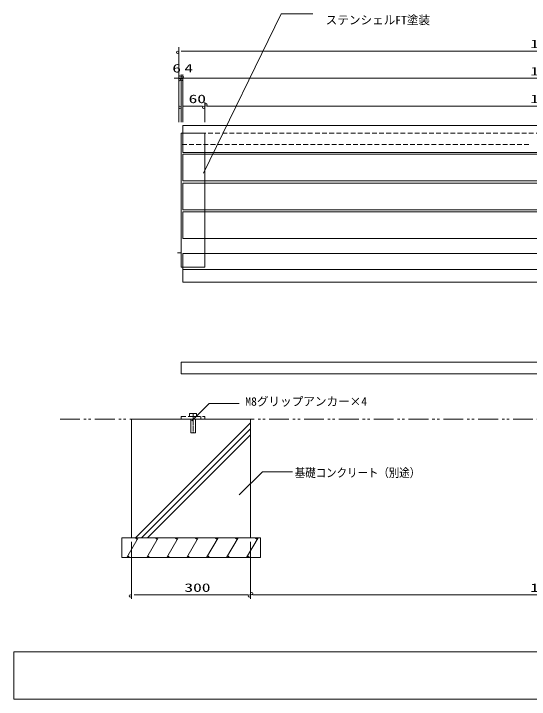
# Model space of a CAD drawing. Units: millimetres, scale not verified. Extents: x -1929 to 1929, y -1346 to 1346.
# Drawn here: x -1929 to -627, y -1346 to 386 of the extents above; entities that cross this region are included whole.
import ezdxf
from ezdxf.enums import TextEntityAlignment as Align

# ---------------------------------------------------------------- set-up
doc = ezdxf.new("R2010")
doc.units = ezdxf.units.MM
doc.header["$LTSCALE"] = 10
for name, pattern in [('CHAIN1', [8, 5, -1, 1, -1]), ('DASHED1', [1.8, 1.2, -0.6]), ('DOUBLE_CHAIN1', [8.8, 5, -1, 0.6, -0.6, 0.6, -1])]:
    doc.linetypes.add(name, pattern=pattern)
for name, color, linetype, lineweight in [('0-0__0-0_0', 7, 'Continuous', 9), ('0-1__0-1_荳_闊_', 7, 'Continuous', 9), ('0-3__0-2_蟇_豕__0_66668', 7, 'Continuous', 9), ('0-7__0-2_蟇_豕__ts', 7, 'Continuous', 9), ('0-8__0-2_蟇_豕__000000000000000000000000000000000000000000000000000000000000_P', 7, 'Continuous', 9), ('0-A__0-2_蟇_豕__0000000000000000000000000000_W____', 7, 'Continuous', 9), ('0-C__0-2_蟇_豕__', 7, 'Continuous', 9), ('0-D__0-2_蟇_豕___00000000000_W____', 7, 'Continuous', 9), ('0-E__0-2_蟇_豕___1', 7, 'Continuous', 9)]:
    doc.layers.add(name, color=color, linetype=linetype, lineweight=lineweight)
doc.layers.add('0-B__0-2_蟇_豕__s_tuchishin-12_Desktop_北区茶屋町_IAO竹田', color=7, linetype='Continuous')
doc.layers.add('0-F__0-2_蟇_豕__00000000000000000000000000000000000000000000000__310__000000OW穿0_', color=7, linetype='Continuous')
doc.styles.add('ＭＳ ゴシック', font='')
doc.styles.get('ＭＳ ゴシック').set_extended_font_data('MS Gothic')

# ---------------------------------------------------------------- blocks, each defined once
blk = doc.blocks.new('-001-VW_EMPTYBALL')
at = {"layer": '0-0__0-0_0'}
blk.add_circle((5, 5), 5, dxfattribs=at)
blk = doc.blocks.new('-005-_D5')
at = {"layer": '0-3__0-2_蟇_豕__0_66668'}
blk.add_line((-15477.3, 921), (-15477.3, 2819.7), dxfattribs=at)
at = {"layer": '0-7__0-2_蟇_豕__ts'}
for p, q in [((2722.7, 921), (2722.7, 2819.7)), ((2662.7, 2719.7), (-15417.3, 2719.7))]:
    blk.add_line(p, q, dxfattribs=at)
at = {"layer": '0-7__0-2_蟇_豕__ts', "xscale": 5.999634, "yscale": 5.999634}
blk.add_blockref('-001-VW_EMPTYBALL', (2722.7, 2719.7), dxfattribs=at)
at = {"layer": '0-B__0-2_蟇_豕__s_tuchishin-12_Desktop_北区茶屋町_IAO竹田', "xscale": 5.999634, "yscale": 5.999634, "rotation": 180}
blk.add_blockref('-001-VW_EMPTYBALL', (-15477.3, 2719.7), dxfattribs=at)
at = {"layer": '0-7__0-2_蟇_豕__ts', "style": 'ＭＳ ゴシック', "width": 1.5}
blk.add_text('1820', height=214.8, dxfattribs=at).set_placement((-6600.5, 2728.4), align=Align.BOTTOM_LEFT)
blk = doc.blocks.new('-006-_D6')
at = {"layer": '0-7__0-2_蟇_豕__ts'}
for p, q in [((-15537.3, 2029.7), (-15597.3, 2029.7)), ((-15357.3, 2029.7), (-15297.3, 2029.7))]:
    blk.add_line(p, q, dxfattribs=at)
at = {"layer": '0-A__0-2_蟇_豕__0000000000000000000000000000_W____'}
blk.add_line((-15477.3, 921), (-15477.3, 2129.7), dxfattribs=at)
at = {"layer": '0-D__0-2_蟇_豕___00000000000_W____'}
blk.add_line((-15417.3, 921), (-15417.3, 2129.7), dxfattribs=at)
at = {"layer": '0-E__0-2_蟇_豕___1'}
blk.add_line((-15417.3, 2029.7), (-15477.3, 2029.7), dxfattribs=at)
at = {"layer": '0-7__0-2_蟇_豕__ts', "xscale": 5.999634, "yscale": 5.999634, "rotation": 180}
blk.add_blockref('-001-VW_EMPTYBALL', (-15417.3, 2029.7), dxfattribs=at)
at = {"layer": '0-C__0-2_蟇_豕__', "xscale": 5.999634, "yscale": 5.999634}
blk.add_blockref('-001-VW_EMPTYBALL', (-15477.3, 2029.7), dxfattribs=at)
at = {"layer": '0-C__0-2_蟇_豕__', "style": 'ＭＳ ゴシック', "width": 1.5}
blk.add_text('6', height=214.8, dxfattribs=at).set_placement((-15639.8, 2112.5), align=Align.BOTTOM_LEFT)
blk = doc.blocks.new('-007-_D7')
at = {"layer": '0-7__0-2_蟇_豕__ts'}
for p, q in [((-15417.3, 921), (-15417.3, 2129.7)), ((-15377.3, 920.1), (-15377.3, 2129.7)), ((-15477.3, 2029.7), (-15537.3, 2029.7)), ((-15377.3, 2029.7), (-15417.3, 2029.7))]:
    blk.add_line(p, q, dxfattribs=at)
at = {"layer": '0-C__0-2_蟇_豕__'}
blk.add_line((-15317.3, 2029.7), (-15257.3, 2029.7), dxfattribs=at)
at = {"layer": '0-8__0-2_蟇_豕__000000000000000000000000000000000000000000000000000000000000_P', "xscale": 5.999634, "yscale": 5.999634, "rotation": 180}
blk.add_blockref('-001-VW_EMPTYBALL', (-15377.3, 2029.7), dxfattribs=at)
at = {"layer": '0-F__0-2_蟇_豕__00000000000000000000000000000000000000000000000__310__000000OW穿0_', "xscale": 5.999634, "yscale": 5.999634}
blk.add_blockref('-001-VW_EMPTYBALL', (-15417.3, 2029.7), dxfattribs=at)
at = {"layer": '0-C__0-2_蟇_豕__', "style": 'ＭＳ ゴシック', "width": 1.5}
blk.add_text('4', height=214.8, dxfattribs=at).set_placement((-15337.2, 2112.5), align=Align.BOTTOM_LEFT)
blk = doc.blocks.new('-008-_D8')
at = {"layer": '0-7__0-2_蟇_豕__ts'}
for p, q in [((-15377.3, 920.1), (-15377.3, 2129.7)), ((2622.7, 920.1), (2622.7, 2129.7)), ((2562.7, 2029.7), (-15317.3, 2029.7))]:
    blk.add_line(p, q, dxfattribs=at)
at = {"layer": '0-7__0-2_蟇_豕__ts', "xscale": 5.999634, "yscale": 5.999634}
blk.add_blockref('-001-VW_EMPTYBALL', (2622.7, 2029.7), dxfattribs=at)
at = {"layer": '0-C__0-2_蟇_豕__', "xscale": 5.999634, "yscale": 5.999634, "rotation": 180}
blk.add_blockref('-001-VW_EMPTYBALL', (-15377.3, 2029.7), dxfattribs=at)
at = {"layer": '0-7__0-2_蟇_豕__ts', "style": 'ＭＳ ゴシック', "width": 1.5}
blk.add_text('1800', height=214.8, dxfattribs=at).set_placement((-6600.5, 2038.4), align=Align.BOTTOM_LEFT)
blk = doc.blocks.new('-016-繧_繝_繝_繝__2-1')
at = {"layer": '0-1__0-1_荳_闊_'}
for p, q in [((-13684.9, -6707.4), (-16588.4, -9610.9)), ((-13684.9, -6857.4), (-16438.4, -9610.9)), ((-13684.9, -7007.4), (-16288.4, -9610.9)), ((-16808.7, -10108.2), (-16520, -9608.2)), ((-16776, -9608.2), (-16778.7, -9610.9)), ((-16546, -9653.3), (-16591.1, -9608.2)), ((-16304.3, -10108.2), (-16015.6, -9608.2)), ((-16041.6, -9653.3), (-16086.7, -9608.2)), ((-15799.9, -10108.2), (-15511.2, -9608.2)), ((-15537.2, -9653.3), (-15582.3, -9608.2)), ((-15295.5, -10108.2), (-15006.8, -9608.2)), ((-15032.8, -9653.3), (-15077.9, -9608.2)), ((-14791.1, -10108.2), (-14502.4, -9608.2)), ((-14528.4, -9653.3), (-14573.5, -9608.2)), ((-14286.7, -10108.2), (-13998, -9608.2)), ((-14024, -9653.3), (-14069.1, -9608.2)), ((-13782.3, -10108.2), (-13493.6, -9608.2)), ((-13519.6, -9653.3), (-13564.7, -9608.2)), ((-16737.6, -10108.2), (-16782.6, -10063.2)), ((-16233.2, -10108.2), (-16278.2, -10063.2)), ((-15728.8, -10108.2), (-15773.8, -10063.2)), ((-15224.4, -10108.2), (-15269.4, -10063.2)), ((-14720, -10108.2), (-14765, -10063.2)), ((-14215.6, -10108.2), (-14260.7, -10063.2)), ((-13711.2, -10108.2), (-13756.3, -10063.2))]:
    blk.add_line(p, q, dxfattribs=at)
for points in [[(-16684.9, -6608.2), (-13684.9, -6608.2), (-13684.9, -9608.2), (-16684.9, -9608.2)], [(-16934.9, -9608.2), (-13434.9, -9608.2), (-13434.9, -10108.2), (-16934.9, -10108.2)]]:
    blk.add_lwpolyline(points, close=True, dxfattribs=at)
blk = doc.blocks.new('-022-_D22')
at = {"layer": '0-7__0-2_蟇_豕__ts'}
for p, q in [((-13667.3, -9679), (-13667.3, -11120.3)), ((-13727.3, -11020.3), (-16607.3, -11020.3))]:
    blk.add_line(p, q, dxfattribs=at)
at = {"layer": '0-C__0-2_蟇_豕__'}
blk.add_line((-16667.3, -9679), (-16667.3, -11120.3), dxfattribs=at)
at = {"layer": '0-7__0-2_蟇_豕__ts', "xscale": 5.999634, "yscale": 5.999634, "rotation": 180}
blk.add_blockref('-001-VW_EMPTYBALL', (-16667.3, -11020.3), dxfattribs=at)
at = {"layer": '0-7__0-2_蟇_豕__ts', "xscale": 5.999634, "yscale": 5.999634}
blk.add_blockref('-001-VW_EMPTYBALL', (-13667.3, -11020.3), dxfattribs=at)
at = {"layer": '0-7__0-2_蟇_豕__ts', "style": 'ＭＳ ゴシック', "width": 1.5}
blk.add_text('300', height=214.8, dxfattribs=at).set_placement((-15334.7, -11011.6), align=Align.BOTTOM_LEFT)
blk = doc.blocks.new('-023-_D23')
at = {"layer": '0-7__0-2_蟇_豕__ts'}
blk.add_line((852.8, -11020.3), (-13607.3, -11020.3), dxfattribs=at)
at = {"layer": '0-C__0-2_蟇_豕__'}
for p, q in [((-13667.3, -9679), (-13667.3, -11120.3)), ((912.8, -9679), (912.8, -11120.3))]:
    blk.add_line(p, q, dxfattribs=at)
at = {"layer": '0-7__0-2_蟇_豕__ts', "xscale": 5.999634, "yscale": 5.999634}
blk.add_blockref('-001-VW_EMPTYBALL', (912.8, -11020.3), dxfattribs=at)
at = {"layer": '0-C__0-2_蟇_豕__', "xscale": 5.999634, "yscale": 5.999634, "rotation": 180}
blk.add_blockref('-001-VW_EMPTYBALL', (-13667.3, -11020.3), dxfattribs=at)
at = {"layer": '0-C__0-2_蟇_豕__', "style": 'ＭＳ ゴシック', "width": 1.5}
blk.add_text('1458', height=214.8, dxfattribs=at).set_placement((-6600.5, -11011.6), align=Align.BOTTOM_LEFT)
blk = doc.blocks.new('-026-_D26')
at = {"layer": '0-7__0-2_蟇_豕__ts'}
for p, q in [((-15417.3, 921), (-15417.3, 1429.7)), ((-14817.3, 920.1), (-14817.3, 1429.7)), ((-14877.3, 1329.7), (-15357.3, 1329.7))]:
    blk.add_line(p, q, dxfattribs=at)
at = {"layer": '0-7__0-2_蟇_豕__ts', "xscale": 5.999634, "yscale": 5.999634}
blk.add_blockref('-001-VW_EMPTYBALL', (-14817.3, 1329.7), dxfattribs=at)
at = {"layer": '0-7__0-2_蟇_豕__ts', "xscale": 5.999634, "yscale": 5.999634, "rotation": 180}
blk.add_blockref('-001-VW_EMPTYBALL', (-15417.3, 1329.7), dxfattribs=at)
at = {"layer": '0-7__0-2_蟇_豕__ts', "style": 'ＭＳ ゴシック', "width": 1.5}
blk.add_text('60', height=214.8, dxfattribs=at).set_placement((-15228.9, 1338.4), align=Align.BOTTOM_LEFT)
blk = doc.blocks.new('-027-_D27')
at = {"layer": '0-7__0-2_蟇_豕__ts'}
for p, q in [((-14817.3, 920.1), (-14817.3, 1429.7)), ((2002.7, 1329.7), (-14757.3, 1329.7))]:
    blk.add_line(p, q, dxfattribs=at)
at = {"layer": '0-C__0-2_蟇_豕__'}
blk.add_line((2062.7, 920.1), (2062.7, 1429.7), dxfattribs=at)
at = {"layer": '0-7__0-2_蟇_豕__ts', "xscale": 5.999634, "yscale": 5.999634}
blk.add_blockref('-001-VW_EMPTYBALL', (2062.7, 1329.7), dxfattribs=at)
at = {"layer": '0-7__0-2_蟇_豕__ts', "xscale": 5.999634, "yscale": 5.999634, "rotation": 180}
blk.add_blockref('-001-VW_EMPTYBALL', (-14817.3, 1329.7), dxfattribs=at)
at = {"layer": '0-7__0-2_蟇_豕__ts', "style": 'ＭＳ ゴシック', "width": 1.5}
blk.add_text('1688', height=214.8, dxfattribs=at).set_placement((-6600.5, 1338.4), align=Align.BOTTOM_LEFT)
blk = doc.blocks.new('-032-繧_繝_繝_繝__10-1')
at = {"layer": '0-1__0-1_荳_闊_', "linetype": 'CHAIN1'}
blk.add_line((-15134.8, -6468.2), (-15133.2, -6958.2), dxfattribs=at)
at = {"layer": '0-1__0-1_荳_闊_'}
for points in [[(-15224.8, -6468.2), (-15044.8, -6468.2), (-15044.8, -6548.2), (-15224.8, -6548.2)], [(-15193.1, -6608.2), (-15073.3, -6608.2), (-15073.3, -6958.2), (-15193.1, -6958.2)]]:
    blk.add_lwpolyline(points, close=True, dxfattribs=at)

msp = doc.modelspace()

# ---------------------------------------------------------------- linework, layer by layer
at = {"layer": '0-0__0-0_0', "linetype": 'DASHED1'}
for p, q in [((302.18, 84.38), (-1505.8, 84.38)), ((-627.54, 55.4), (-1505.8, 55.4)), ((-1445.82, 55.4), (-1445.82, -156.87))]:
    msp.add_line(p, q, dxfattribs=at)
at = {"layer": '0-0__0-0_0'}
for p, q in [((-1507.88, -218.31), (-1515.08, -218.31)), ((-1300.36, -771.15), (-1359.08, -829.88)), ((-1300.36, -771.15), (-1224.54, -771.15))]:
    msp.add_line(p, q, dxfattribs=at)
at = {"layer": '0-0__0-0_0', "linetype": 'DOUBLE_CHAIN1'}
msp.add_line((-1811.62, -637.92), (638.42, -637.92), dxfattribs=at)
at = {"layer": '0-0__0-0_0'}
for points in [[(-1449.35, -16.52), (-1253.63, 386.22), (-1173.63, 386.22)], [(-1479.19, -642.66), (-1435.18, -598.65), (-1359.36, -598.65)]]:
    msp.add_lwpolyline(points, dxfattribs=at)
for points in [[(-1501.82, 103.53), (298.18, 103.53), (298.18, 35.92), (-1501.82, 35.92)], [(-1505.82, 84.38), (-1445.82, 84.38), (-1445.82, -254.25), (-1505.82, -254.25)], [(-1501.82, 31.64), (298.14, 31.64), (298.14, -35.97), (-1501.82, -35.97)], [(-1501.82, -41.77), (298.14, -41.77), (298.14, -109.38), (-1501.82, -109.38)], [(-1501.82, -114.21), (298.14, -114.21), (298.14, -181.82), (-1501.82, -181.82)], [(-1501.82, -220.01), (298.18, -220.01), (298.18, -259.73), (-1501.82, -259.73)], [(-1501.82, -259.73), (302.18, -259.73), (302.18, -291.73), (-1501.82, -291.73)], [(-1505.82, -494.58), (302.18, -494.58), (302.18, -523.56), (-1505.82, -523.56)], [(-1928.62, -1226.15), (1928.62, -1226.15), (1928.62, -1346.15), (-1928.62, -1346.15)]]:
    msp.add_lwpolyline(points, close=True, dxfattribs=at)
at = {"layer": '0-0__0-0_0', "linetype": 'DASHED1'}
for points in [[(-1505.82, -631.92), (-1455.82, -631.92), (-1455.82, -637.92), (-1505.82, -637.92)], [(-1505.82, -631.92), (-1445.8, -631.92), (-1445.8, -637.92), (-1505.82, -637.92)]]:
    msp.add_lwpolyline(points, close=True, dxfattribs=at)

# ---------------------------------------------------------------- block references
at = {"layer": '0-0__0-0_0', "xscale": 0.1, "yscale": 0.1}
for name, p in [('-005-_D5', (35.91, 19.98)), ('-006-_D6', (35.91, 19.98)), ('-007-_D7', (35.91, 19.98)), ('-008-_D8', (35.91, 19.98)), ('-026-_D26', (35.91, 19.98)), ('-027-_D27', (35.91, 19.98)), ('-016-繧_繝_繝_繝__2-1', (37.67, 22.9)), ('-032-繧_繝_繝_繝__10-1', (37.67, 22.9)), ('-022-_D22', (35.91, 19.98)), ('-023-_D23', (35.91, 19.98))]:
    msp.add_blockref(name, p, dxfattribs=at)

# ---------------------------------------------------------------- texts
at = {"layer": '0-0__0-0_0', "style": 'ＭＳ ゴシック'}
for s, p in [('ステンシェルFT塗装', (-1140.91, 352.93)), ('M8グリップアンカー×4', (-1343.87, -610.84))]:
    msp.add_text(s, height=21.48, dxfattribs=at).set_placement(p, align=Align.BOTTOM_LEFT)
at = {"layer": '0-0__0-0_0', "style": 'ＭＳ ゴシック', "width": 0.9}
msp.add_text('基礎コンクリート（別途）', height=21.48, dxfattribs=at).set_placement((-1218.8, -791.11), align=Align.BOTTOM_LEFT)

doc.saveas('drawing.dxf')
